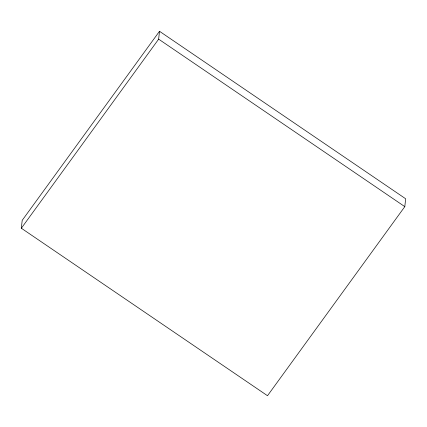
<?xml version="1.0" encoding="UTF-8"?>
<svg xmlns="http://www.w3.org/2000/svg" width="427" height="427" viewBox="0 0 427 427"><rect width="100%" height="100%" fill="white"/><g stroke="black" fill="none" stroke-linecap="round" stroke-linejoin="round"><path stroke-width="0.64" d="M21.35 228.237L22.193 220.359L159.495 31.278L405.65 198.763L404.807 206.641L267.505 395.722L21.35 228.237L158.652 39.151L159.495 31.278M158.652 39.151L404.807 206.641"/></g></svg>
